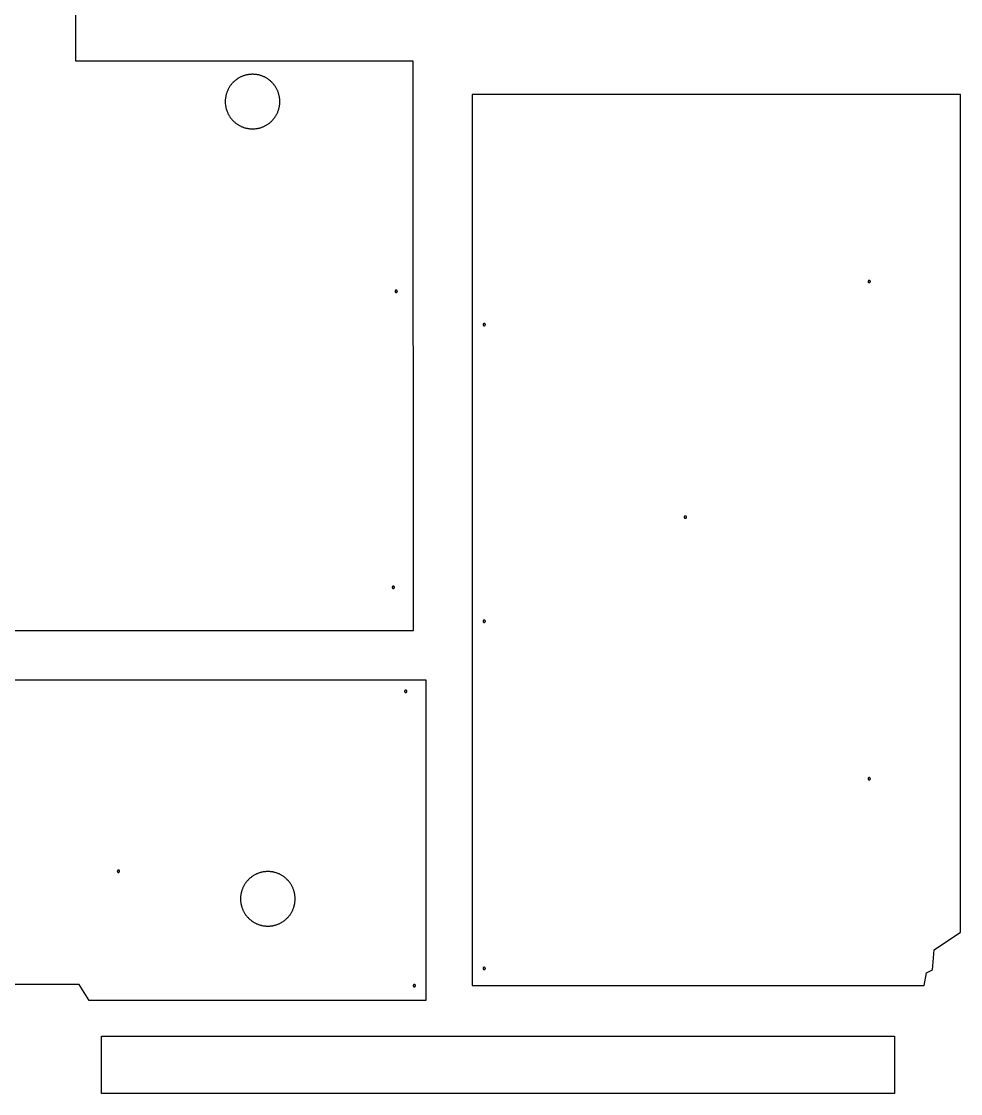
# Model space of a CAD drawing. Extents: x 0 to 5593, y -8541 to 1390.
# Drawn here: x 3959 to 5593, y -4814 to -2949 of the extents above; entities that cross this region are included whole.
import ezdxf

# ---------------------------------------------------------------- set-up
doc = ezdxf.new("R2010")
doc.units = 0
doc.layers.add('Default Layer', color=1, linetype='CONTINUOUS')

msp = doc.modelspace()

# ---------------------------------------------------------------- linework, layer by layer
at = {"layer": 'Default Layer'}
msp.add_lwpolyline([(2295.9, -2789.6), (2205.7, -2952.3, 0.127304), (2203.2, -2962), (2203.2, -2962), (2203.2, -3482.4), (2203.2, -4008), (2690.8, -4008), (3178.3, -4008), (3665.9, -4008), (4153.4, -4008), (4641, -4008), (4640.6, -3017.9), (4345.7, -3017.6), (4053.5, -3017.6), (4053.5, -2808.7)], format="xyb", dxfattribs=at)
for points in [[(4408.6, -3088), (4408.6, -3086.8), (4408.5, -3085.6), (4408.4, -3084.3), (4408.3, -3083.1), (4408.2, -3082), (4408, -3080.8), (4407.8, -3079.6), (4407.6, -3078.4), (4407.4, -3077.3), (4407.1, -3076.1), (4406.8, -3075), (4406.4, -3073.9), (4406.1, -3072.8), (4405.7, -3071.7), (4405.3, -3070.6), (4404.8, -3069.5), (4404.4, -3068.5), (4403.9, -3067.4), (4403.4, -3066.4), (4402.8, -3065.4), (4402.3, -3064.4), (4401.7, -3063.4), (4401.1, -3062.4), (4400.5, -3061.4), (4399.8, -3060.5), (4399.1, -3059.6), (4398.4, -3058.7), (4397.7, -3057.8), (4397, -3056.9), (4396.2, -3056.1), (4395.5, -3055.2), (4394.7, -3054.4), (4393.9, -3053.6), (4393, -3052.8), (4392.2, -3052.1), (4391.3, -3051.3), (4390.4, -3050.6), (4389.5, -3049.9), (4388.6, -3049.3), (4387.6, -3048.6), (4386.7, -3048), (4385.7, -3047.4), (4384.7, -3046.8), (4383.7, -3046.2), (4382.7, -3045.7), (4381.7, -3045.2), (4380.6, -3044.7), (4379.6, -3044.2), (4378.5, -3043.8), (4377.4, -3043.4), (4376.3, -3043), (4375.2, -3042.6), (4374.1, -3042.3), (4372.9, -3042), (4371.8, -3041.7), (4370.7, -3041.5), (4369.5, -3041.2), (4368.3, -3041), (4367.1, -3040.9), (4365.9, -3040.7), (4364.7, -3040.6), (4363.5, -3040.6), (4362.3, -3040.5), (4361.1, -3040.5), (4359.9, -3040.5), (4358.6, -3040.6), (4357.4, -3040.6), (4356.2, -3040.7), (4355, -3040.9), (4353.8, -3041), (4352.7, -3041.2), (4351.5, -3041.5), (4350.4, -3041.7), (4349.2, -3042), (4348.1, -3042.3), (4347, -3042.6), (4345.8, -3043), (4344.7, -3043.4), (4343.7, -3043.8), (4342.6, -3044.2), (4341.5, -3044.7), (4340.5, -3045.2), (4339.5, -3045.7), (4338.4, -3046.2), (4337.4, -3046.8), (4336.4, -3047.4), (4335.5, -3048), (4334.5, -3048.6), (4333.6, -3049.3), (4332.7, -3049.9), (4331.8, -3050.6), (4330.9, -3051.3), (4330, -3052.1), (4329.1, -3052.8), (4328.3, -3053.6), (4327.5, -3054.4), (4326.7, -3055.2), (4325.9, -3056.1), (4325.2, -3056.9), (4324.4, -3057.8), (4323.7, -3058.7), (4323, -3059.6), (4322.3, -3060.5), (4321.7, -3061.4), (4321.1, -3062.4), (4320.5, -3063.4), (4319.9, -3064.4), (4319.3, -3065.4), (4318.8, -3066.4), (4318.3, -3067.4), (4317.8, -3068.5), (4317.3, -3069.5), (4316.9, -3070.6), (4316.5, -3071.7), (4316.1, -3072.8), (4315.7, -3073.9), (4315.4, -3075), (4315.1, -3076.1), (4314.8, -3077.3), (4314.5, -3078.4), (4314.3, -3079.6), (4314.1, -3080.8), (4314, -3082), (4313.8, -3083.1), (4313.7, -3084.3), (4313.6, -3085.6), (4313.6, -3086.8), (4313.6, -3088), (4313.6, -3089.2), (4313.6, -3090.4), (4313.7, -3091.7), (4313.8, -3092.9), (4314, -3094.1), (4314.1, -3095.2), (4314.3, -3096.4), (4314.5, -3097.6), (4314.8, -3098.7), (4315.1, -3099.9), (4315.4, -3101), (4315.7, -3102.1), (4316.1, -3103.2), (4316.5, -3104.3), (4316.9, -3105.4), (4317.3, -3106.5), (4317.8, -3107.5), (4318.3, -3108.6), (4318.8, -3109.6), (4319.3, -3110.6), (4319.9, -3111.6), (4320.5, -3112.6), (4321.1, -3113.6), (4321.7, -3114.6), (4322.3, -3115.5), (4323, -3116.4), (4323.7, -3117.3), (4324.4, -3118.2), (4325.2, -3119.1), (4325.9, -3119.9), (4326.7, -3120.8), (4327.5, -3121.6), (4328.3, -3122.4), (4329.1, -3123.2), (4330, -3123.9), (4330.9, -3124.7), (4331.8, -3125.4), (4332.7, -3126.1), (4333.6, -3126.7), (4334.5, -3127.4), (4335.5, -3128), (4336.4, -3128.6), (4337.4, -3129.2), (4338.4, -3129.8), (4339.5, -3130.3), (4340.5, -3130.8), (4341.5, -3131.3), (4342.6, -3131.8), (4343.7, -3132.2), (4344.7, -3132.6), (4345.8, -3133), (4347, -3133.4), (4348.1, -3133.7), (4349.2, -3134), (4350.4, -3134.3), (4351.5, -3134.5), (4352.7, -3134.8), (4353.8, -3135), (4355, -3135.1), (4356.2, -3135.3), (4357.4, -3135.4), (4358.6, -3135.4), (4359.9, -3135.5), (4361.1, -3135.5), (4362.3, -3135.5), (4363.5, -3135.4), (4364.7, -3135.4), (4365.9, -3135.3), (4367.1, -3135.1), (4368.3, -3135), (4369.5, -3134.8), (4370.7, -3134.5), (4371.8, -3134.3), (4372.9, -3134), (4374.1, -3133.7), (4375.2, -3133.4), (4376.3, -3133), (4377.4, -3132.6), (4378.5, -3132.2), (4379.6, -3131.8), (4380.6, -3131.3), (4381.7, -3130.8), (4382.7, -3130.3), (4383.7, -3129.8), (4384.7, -3129.2), (4385.7, -3128.6), (4386.7, -3128), (4387.6, -3127.4), (4388.6, -3126.7), (4389.5, -3126.1), (4390.4, -3125.4), (4391.3, -3124.7), (4392.2, -3123.9), (4393, -3123.2), (4393.9, -3122.4), (4394.7, -3121.6), (4395.5, -3120.8), (4396.2, -3119.9), (4397, -3119.1), (4397.7, -3118.2), (4398.4, -3117.3), (4399.1, -3116.4), (4399.8, -3115.5), (4400.5, -3114.6), (4401.1, -3113.6), (4401.7, -3112.6), (4402.3, -3111.6), (4402.8, -3110.6), (4403.4, -3109.6), (4403.9, -3108.6), (4404.4, -3107.5), (4404.8, -3106.5), (4405.3, -3105.4), (4405.7, -3104.3), (4406.1, -3103.2), (4406.4, -3102.1), (4406.8, -3101), (4407.1, -3099.9), (4407.4, -3098.7), (4407.6, -3097.6), (4407.8, -3096.4), (4408, -3095.2), (4408.2, -3094.1), (4408.3, -3092.9), (4408.4, -3091.7), (4408.5, -3090.4), (4408.6, -3089.2), (4408.6, -3088)], [(5593.2, -4532.8), (5593.2, -3075.8), (4743, -3075.8), (4743, -3577.5), (4743, -4079.3), (4743, -4581), (4743, -4626), (5136.4, -4626), (5529.8, -4626), (5534.2, -4603.5), (5544.2, -4598.2), (5547, -4563.4), (5593.2, -4532.8)], [(5434.2, -3403), (5434.4, -3403), (5434.6, -3403), (5434.8, -3403), (5435, -3402.9), (5435.2, -3402.8), (5435.3, -3402.7), (5435.5, -3402.6), (5435.6, -3402.5), (5435.8, -3402.3), (5435.9, -3402.2), (5436, -3402), (5436.1, -3401.8), (5436.1, -3401.6), (5436.2, -3401.5), (5436.2, -3401.3), (5436.2, -3401), (5436.2, -3400.8), (5436.2, -3400.6), (5436.1, -3400.5), (5436.1, -3400.3), (5436, -3400.1), (5435.9, -3399.9), (5435.8, -3399.8), (5435.6, -3399.6), (5435.5, -3399.5), (5435.3, -3399.4), (5435.2, -3399.3), (5435, -3399.2), (5434.8, -3399.1), (5434.6, -3399.1), (5434.4, -3399.1), (5434.2, -3399), (5434, -3399.1), (5433.8, -3399.1), (5433.6, -3399.1), (5433.4, -3399.2), (5433.3, -3399.3), (5433.1, -3399.4), (5432.9, -3399.5), (5432.8, -3399.6), (5432.7, -3399.8), (5432.5, -3399.9), (5432.4, -3400.1), (5432.4, -3400.3), (5432.3, -3400.5), (5432.2, -3400.6), (5432.2, -3400.8), (5432.2, -3401), (5432.2, -3401.3), (5432.2, -3401.5), (5432.3, -3401.6), (5432.4, -3401.8), (5432.4, -3402), (5432.5, -3402.2), (5432.7, -3402.3), (5432.8, -3402.5), (5432.9, -3402.6), (5433.1, -3402.7), (5433.3, -3402.8), (5433.4, -3402.9), (5433.6, -3403), (5433.8, -3403), (5434, -3403), (5434.2, -3403)], [(4609.1, -3418), (4609.1, -3418.2), (4609.1, -3418.4), (4609.2, -3418.6), (4609.2, -3418.8), (4609.3, -3419), (4609.4, -3419.1), (4609.5, -3419.3), (4609.7, -3419.4), (4609.8, -3419.5), (4610, -3419.7), (4610.1, -3419.8), (4610.3, -3419.8), (4610.5, -3419.9), (4610.7, -3420), (4610.9, -3420), (4611.1, -3420), (4611.3, -3420), (4611.5, -3420), (4611.7, -3419.9), (4611.9, -3419.8), (4612, -3419.8), (4612.2, -3419.7), (4612.4, -3419.5), (4612.5, -3419.4), (4612.6, -3419.3), (4612.7, -3419.1), (4612.8, -3419), (4612.9, -3418.8), (4613, -3418.6), (4613, -3418.4), (4613.1, -3418.2), (4613.1, -3418), (4613.1, -3417.8), (4613, -3417.6), (4613, -3417.4), (4612.9, -3417.2), (4612.8, -3417), (4612.7, -3416.9), (4612.6, -3416.7), (4612.5, -3416.6), (4612.4, -3416.5), (4612.2, -3416.3), (4612, -3416.2), (4611.9, -3416.2), (4611.7, -3416.1), (4611.5, -3416), (4611.3, -3416), (4611.1, -3416), (4610.9, -3416), (4610.7, -3416), (4610.5, -3416.1), (4610.3, -3416.2), (4610.1, -3416.2), (4610, -3416.3), (4609.8, -3416.5), (4609.7, -3416.6), (4609.5, -3416.7), (4609.4, -3416.9), (4609.3, -3417), (4609.2, -3417.2), (4609.2, -3417.4), (4609.1, -3417.6), (4609.1, -3417.8), (4609.1, -3418)], [(4764.2, -3478), (4764.4, -3478), (4764.6, -3478), (4764.8, -3478), (4765, -3477.9), (4765.2, -3477.8), (4765.3, -3477.7), (4765.5, -3477.6), (4765.6, -3477.5), (4765.8, -3477.3), (4765.9, -3477.2), (4766, -3477), (4766.1, -3476.8), (4766.1, -3476.6), (4766.2, -3476.5), (4766.2, -3476.3), (4766.2, -3476), (4766.2, -3475.8), (4766.2, -3475.6), (4766.1, -3475.5), (4766.1, -3475.3), (4766, -3475.1), (4765.9, -3474.9), (4765.8, -3474.8), (4765.6, -3474.6), (4765.5, -3474.5), (4765.3, -3474.4), (4765.2, -3474.3), (4765, -3474.2), (4764.8, -3474.1), (4764.6, -3474.1), (4764.4, -3474.1), (4764.2, -3474), (4764, -3474.1), (4763.8, -3474.1), (4763.6, -3474.1), (4763.4, -3474.2), (4763.3, -3474.3), (4763.1, -3474.4), (4762.9, -3474.5), (4762.8, -3474.6), (4762.7, -3474.8), (4762.5, -3474.9), (4762.4, -3475.1), (4762.4, -3475.3), (4762.3, -3475.5), (4762.2, -3475.6), (4762.2, -3475.8), (4762.2, -3476), (4762.2, -3476.3), (4762.2, -3476.5), (4762.3, -3476.6), (4762.4, -3476.8), (4762.4, -3477), (4762.5, -3477.2), (4762.7, -3477.3), (4762.8, -3477.5), (4762.9, -3477.6), (4763.1, -3477.7), (4763.3, -3477.8), (4763.4, -3477.9), (4763.6, -3478), (4763.8, -3478), (4764, -3478), (4764.2, -3478)], [(5114.2, -3813), (5114.4, -3813), (5114.6, -3813), (5114.8, -3813), (5115, -3812.9), (5115.2, -3812.8), (5115.3, -3812.7), (5115.5, -3812.6), (5115.6, -3812.5), (5115.8, -3812.3), (5115.9, -3812.2), (5116, -3812), (5116.1, -3811.8), (5116.1, -3811.6), (5116.2, -3811.5), (5116.2, -3811.3), (5116.2, -3811), (5116.2, -3810.8), (5116.2, -3810.6), (5116.1, -3810.5), (5116.1, -3810.3), (5116, -3810.1), (5115.9, -3809.9), (5115.8, -3809.8), (5115.6, -3809.6), (5115.5, -3809.5), (5115.3, -3809.4), (5115.2, -3809.3), (5115, -3809.2), (5114.8, -3809.1), (5114.6, -3809.1), (5114.4, -3809.1), (5114.2, -3809), (5114, -3809.1), (5113.8, -3809.1), (5113.6, -3809.1), (5113.4, -3809.2), (5113.3, -3809.3), (5113.1, -3809.4), (5112.9, -3809.5), (5112.8, -3809.6), (5112.7, -3809.8), (5112.5, -3809.9), (5112.4, -3810.1), (5112.4, -3810.3), (5112.3, -3810.5), (5112.2, -3810.6), (5112.2, -3810.8), (5112.2, -3811), (5112.2, -3811.3), (5112.2, -3811.5), (5112.3, -3811.6), (5112.4, -3811.8), (5112.4, -3812), (5112.5, -3812.2), (5112.7, -3812.3), (5112.8, -3812.5), (5112.9, -3812.6), (5113.1, -3812.7), (5113.3, -3812.8), (5113.4, -3812.9), (5113.6, -3813), (5113.8, -3813), (5114, -3813), (5114.2, -3813)], [(4604.1, -3933), (4604.1, -3933.2), (4604.1, -3933.4), (4604.2, -3933.6), (4604.2, -3933.8), (4604.3, -3934), (4604.4, -3934.1), (4604.5, -3934.3), (4604.7, -3934.4), (4604.8, -3934.5), (4605, -3934.7), (4605.1, -3934.8), (4605.3, -3934.8), (4605.5, -3934.9), (4605.7, -3935), (4605.9, -3935), (4606.1, -3935), (4606.3, -3935), (4606.5, -3935), (4606.7, -3934.9), (4606.9, -3934.8), (4607, -3934.8), (4607.2, -3934.7), (4607.4, -3934.5), (4607.5, -3934.4), (4607.6, -3934.3), (4607.7, -3934.1), (4607.8, -3934), (4607.9, -3933.8), (4608, -3933.6), (4608, -3933.4), (4608.1, -3933.2), (4608.1, -3933), (4608.1, -3932.8), (4608, -3932.6), (4608, -3932.4), (4607.9, -3932.2), (4607.8, -3932), (4607.7, -3931.9), (4607.6, -3931.7), (4607.5, -3931.6), (4607.4, -3931.5), (4607.2, -3931.3), (4607, -3931.2), (4606.9, -3931.2), (4606.7, -3931.1), (4606.5, -3931), (4606.3, -3931), (4606.1, -3931), (4605.9, -3931), (4605.7, -3931), (4605.5, -3931.1), (4605.3, -3931.2), (4605.1, -3931.2), (4605, -3931.3), (4604.8, -3931.5), (4604.7, -3931.6), (4604.5, -3931.7), (4604.4, -3931.9), (4604.3, -3932), (4604.2, -3932.2), (4604.2, -3932.4), (4604.1, -3932.6), (4604.1, -3932.8), (4604.1, -3933)], [(4764.2, -3994), (4764.4, -3994), (4764.6, -3994), (4764.8, -3994), (4765, -3993.9), (4765.2, -3993.8), (4765.3, -3993.7), (4765.5, -3993.6), (4765.6, -3993.5), (4765.8, -3993.3), (4765.9, -3993.2), (4766, -3993), (4766.1, -3992.8), (4766.1, -3992.6), (4766.2, -3992.5), (4766.2, -3992.3), (4766.2, -3992), (4766.2, -3991.8), (4766.2, -3991.6), (4766.1, -3991.5), (4766.1, -3991.3), (4766, -3991.1), (4765.9, -3990.9), (4765.8, -3990.8), (4765.6, -3990.6), (4765.5, -3990.5), (4765.3, -3990.4), (4765.2, -3990.3), (4765, -3990.2), (4764.8, -3990.1), (4764.6, -3990.1), (4764.4, -3990.1), (4764.2, -3990), (4764, -3990.1), (4763.8, -3990.1), (4763.6, -3990.1), (4763.4, -3990.2), (4763.3, -3990.3), (4763.1, -3990.4), (4762.9, -3990.5), (4762.8, -3990.6), (4762.7, -3990.8), (4762.5, -3990.9), (4762.4, -3991.1), (4762.4, -3991.3), (4762.3, -3991.5), (4762.2, -3991.6), (4762.2, -3991.8), (4762.2, -3992), (4762.2, -3992.3), (4762.2, -3992.5), (4762.3, -3992.6), (4762.4, -3992.8), (4762.4, -3993), (4762.5, -3993.2), (4762.7, -3993.3), (4762.8, -3993.5), (4762.9, -3993.6), (4763.1, -3993.7), (4763.3, -3993.8), (4763.4, -3993.9), (4763.6, -3994), (4763.8, -3994), (4764, -3994), (4764.2, -3994)], [(4629.7, -4114), (4629.7, -4113.8), (4629.6, -4113.6), (4629.6, -4113.4), (4629.5, -4113.2), (4629.4, -4113), (4629.3, -4112.8), (4629.2, -4112.7), (4629.1, -4112.6), (4628.9, -4112.4), (4628.8, -4112.3), (4628.6, -4112.2), (4628.5, -4112.1), (4628.3, -4112.1), (4628.1, -4112), (4627.9, -4112), (4627.7, -4112), (4627.5, -4112), (4627.3, -4112), (4627.1, -4112.1), (4626.9, -4112.1), (4626.7, -4112.2), (4626.6, -4112.3), (4626.4, -4112.4), (4626.3, -4112.6), (4626.1, -4112.7), (4626, -4112.8), (4625.9, -4113), (4625.8, -4113.2), (4625.8, -4113.4), (4625.7, -4113.6), (4625.7, -4113.8), (4625.7, -4114), (4625.7, -4114.2), (4625.7, -4114.4), (4625.8, -4114.6), (4625.8, -4114.7), (4625.9, -4114.9), (4626, -4115.1), (4626.1, -4115.2), (4626.3, -4115.4), (4626.4, -4115.5), (4626.6, -4115.6), (4626.7, -4115.7), (4626.9, -4115.8), (4627.1, -4115.9), (4627.3, -4115.9), (4627.5, -4116), (4627.7, -4116), (4627.9, -4116), (4628.1, -4115.9), (4628.3, -4115.9), (4628.5, -4115.8), (4628.6, -4115.7), (4628.8, -4115.6), (4628.9, -4115.5), (4629.1, -4115.4), (4629.2, -4115.2), (4629.3, -4115.1), (4629.4, -4114.9), (4629.5, -4114.7), (4629.6, -4114.6), (4629.6, -4114.4), (4629.7, -4114.2), (4629.7, -4114)], [(5434.2, -4268), (5434.4, -4268), (5434.6, -4268), (5434.8, -4268), (5435, -4267.9), (5435.2, -4267.8), (5435.3, -4267.7), (5435.5, -4267.6), (5435.6, -4267.5), (5435.8, -4267.3), (5435.9, -4267.2), (5436, -4267), (5436.1, -4266.8), (5436.1, -4266.6), (5436.2, -4266.5), (5436.2, -4266.3), (5436.2, -4266), (5436.2, -4265.8), (5436.2, -4265.6), (5436.1, -4265.5), (5436.1, -4265.3), (5436, -4265.1), (5435.9, -4264.9), (5435.8, -4264.8), (5435.6, -4264.6), (5435.5, -4264.5), (5435.3, -4264.4), (5435.2, -4264.3), (5435, -4264.2), (5434.8, -4264.1), (5434.6, -4264.1), (5434.4, -4264.1), (5434.2, -4264), (5434, -4264.1), (5433.8, -4264.1), (5433.6, -4264.1), (5433.4, -4264.2), (5433.3, -4264.3), (5433.1, -4264.4), (5432.9, -4264.5), (5432.8, -4264.6), (5432.7, -4264.8), (5432.5, -4264.9), (5432.4, -4265.1), (5432.4, -4265.3), (5432.3, -4265.5), (5432.2, -4265.6), (5432.2, -4265.8), (5432.2, -4266), (5432.2, -4266.3), (5432.2, -4266.5), (5432.3, -4266.6), (5432.4, -4266.8), (5432.4, -4267), (5432.5, -4267.2), (5432.7, -4267.3), (5432.8, -4267.5), (5432.9, -4267.6), (5433.1, -4267.7), (5433.3, -4267.8), (5433.4, -4267.9), (5433.6, -4268), (5433.8, -4268), (5434, -4268), (5434.2, -4268)], [(4129.7, -4427), (4129.7, -4426.8), (4129.6, -4426.6), (4129.6, -4426.4), (4129.5, -4426.2), (4129.4, -4426), (4129.3, -4425.8), (4129.2, -4425.7), (4129.1, -4425.6), (4128.9, -4425.4), (4128.8, -4425.3), (4128.6, -4425.2), (4128.5, -4425.1), (4128.3, -4425.1), (4128.1, -4425), (4127.9, -4425), (4127.7, -4425), (4127.5, -4425), (4127.3, -4425), (4127.1, -4425.1), (4126.9, -4425.1), (4126.7, -4425.2), (4126.6, -4425.3), (4126.4, -4425.4), (4126.3, -4425.6), (4126.1, -4425.7), (4126, -4425.8), (4125.9, -4426), (4125.8, -4426.2), (4125.8, -4426.4), (4125.7, -4426.6), (4125.7, -4426.8), (4125.7, -4427), (4125.7, -4427.2), (4125.7, -4427.4), (4125.8, -4427.6), (4125.8, -4427.7), (4125.9, -4427.9), (4126, -4428.1), (4126.1, -4428.2), (4126.3, -4428.4), (4126.4, -4428.5), (4126.6, -4428.6), (4126.7, -4428.7), (4126.9, -4428.8), (4127.1, -4428.9), (4127.3, -4428.9), (4127.5, -4429), (4127.7, -4429), (4127.9, -4429), (4128.1, -4428.9), (4128.3, -4428.9), (4128.5, -4428.8), (4128.6, -4428.7), (4128.8, -4428.6), (4128.9, -4428.5), (4129.1, -4428.4), (4129.2, -4428.2), (4129.3, -4428.1), (4129.4, -4427.9), (4129.5, -4427.7), (4129.6, -4427.6), (4129.6, -4427.4), (4129.7, -4427.2), (4129.7, -4427)], [(4435.2, -4475), (4435.2, -4473.7), (4435.1, -4472.5), (4435, -4471.3), (4434.9, -4470.1), (4434.8, -4468.9), (4434.6, -4467.7), (4434.4, -4466.6), (4434.2, -4465.4), (4434, -4464.2), (4433.7, -4463.1), (4433.4, -4462), (4433, -4460.8), (4432.7, -4459.7), (4432.3, -4458.6), (4431.9, -4457.6), (4431.4, -4456.5), (4431, -4455.4), (4430.5, -4454.4), (4430, -4453.3), (4429.4, -4452.3), (4428.9, -4451.3), (4428.3, -4450.3), (4427.7, -4449.4), (4427.1, -4448.4), (4426.4, -4447.5), (4425.7, -4446.5), (4425, -4445.6), (4424.3, -4444.8), (4423.6, -4443.9), (4422.8, -4443), (4422.1, -4442.2), (4421.3, -4441.4), (4420.4, -4440.6), (4419.6, -4439.8), (4418.8, -4439.1), (4417.9, -4438.3), (4417, -4437.6), (4416.1, -4436.9), (4415.2, -4436.2), (4414.2, -4435.6), (4413.3, -4435), (4412.3, -4434.3), (4411.3, -4433.8), (4410.3, -4433.2), (4409.3, -4432.7), (4408.3, -4432.2), (4407.2, -4431.7), (4406.2, -4431.2), (4405.1, -4430.8), (4404, -4430.3), (4402.9, -4430), (4401.8, -4429.6), (4400.7, -4429.3), (4399.5, -4429), (4398.4, -4428.7), (4397.2, -4428.4), (4396.1, -4428.2), (4394.9, -4428), (4393.7, -4427.8), (4392.5, -4427.7), (4391.3, -4427.6), (4390.1, -4427.5), (4388.9, -4427.5), (4387.7, -4427.5), (4386.5, -4427.5), (4385.2, -4427.5), (4384, -4427.6), (4382.8, -4427.7), (4381.6, -4427.8), (4380.4, -4428), (4379.3, -4428.2), (4378.1, -4428.4), (4376.9, -4428.7), (4375.8, -4429), (4374.7, -4429.3), (4373.6, -4429.6), (4372.4, -4430), (4371.3, -4430.3), (4370.3, -4430.8), (4369.2, -4431.2), (4368.1, -4431.7), (4367.1, -4432.2), (4366.1, -4432.7), (4365, -4433.2), (4364, -4433.8), (4363, -4434.3), (4362.1, -4435), (4361.1, -4435.6), (4360.2, -4436.2), (4359.3, -4436.9), (4358.4, -4437.6), (4357.5, -4438.3), (4356.6, -4439.1), (4355.7, -4439.8), (4354.9, -4440.6), (4354.1, -4441.4), (4353.3, -4442.2), (4352.5, -4443), (4351.8, -4443.9), (4351, -4444.8), (4350.3, -4445.6), (4349.6, -4446.5), (4348.9, -4447.5), (4348.3, -4448.4), (4347.7, -4449.4), (4347.1, -4450.3), (4346.5, -4451.3), (4345.9, -4452.3), (4345.4, -4453.3), (4344.9, -4454.4), (4344.4, -4455.4), (4343.9, -4456.5), (4343.5, -4457.6), (4343.1, -4458.6), (4342.7, -4459.7), (4342.3, -4460.8), (4342, -4462), (4341.7, -4463.1), (4341.4, -4464.2), (4341.1, -4465.4), (4340.9, -4466.6), (4340.7, -4467.7), (4340.6, -4468.9), (4340.4, -4470.1), (4340.3, -4471.3), (4340.2, -4472.5), (4340.2, -4473.7), (4340.2, -4475), (4340.2, -4476.2), (4340.2, -4477.4), (4340.3, -4478.6), (4340.4, -4479.8), (4340.6, -4481), (4340.7, -4482.2), (4340.9, -4483.4), (4341.1, -4484.5), (4341.4, -4485.7), (4341.7, -4486.8), (4342, -4488), (4342.3, -4489.1), (4342.7, -4490.2), (4343.1, -4491.3), (4343.5, -4492.4), (4343.9, -4493.5), (4344.4, -4494.5), (4344.9, -4495.6), (4345.4, -4496.6), (4345.9, -4497.6), (4346.5, -4498.6), (4347.1, -4499.6), (4347.7, -4500.6), (4348.3, -4501.5), (4348.9, -4502.5), (4349.6, -4503.4), (4350.3, -4504.3), (4351, -4505.2), (4351.8, -4506.1), (4352.5, -4506.9), (4353.3, -4507.7), (4354.1, -4508.6), (4354.9, -4509.4), (4355.7, -4510.1), (4356.6, -4510.9), (4357.5, -4511.6), (4358.4, -4512.3), (4359.3, -4513), (4360.2, -4513.7), (4361.1, -4514.4), (4362.1, -4515), (4363, -4515.6), (4364, -4516.2), (4365, -4516.7), (4366.1, -4517.3), (4367.1, -4517.8), (4368.1, -4518.3), (4369.2, -4518.7), (4370.3, -4519.2), (4371.3, -4519.6), (4372.4, -4520), (4373.6, -4520.3), (4374.7, -4520.7), (4375.8, -4521), (4376.9, -4521.3), (4378.1, -4521.5), (4379.3, -4521.7), (4380.4, -4521.9), (4381.6, -4522.1), (4382.8, -4522.2), (4384, -4522.3), (4385.2, -4522.4), (4386.5, -4522.5), (4387.7, -4522.5), (4388.9, -4522.5), (4390.1, -4522.4), (4391.3, -4522.3), (4392.5, -4522.2), (4393.7, -4522.1), (4394.9, -4521.9), (4396.1, -4521.7), (4397.2, -4521.5), (4398.4, -4521.3), (4399.5, -4521), (4400.7, -4520.7), (4401.8, -4520.3), (4402.9, -4520), (4404, -4519.6), (4405.1, -4519.2), (4406.2, -4518.7), (4407.2, -4518.3), (4408.3, -4517.8), (4409.3, -4517.3), (4410.3, -4516.7), (4411.3, -4516.2), (4412.3, -4515.6), (4413.3, -4515), (4414.2, -4514.4), (4415.2, -4513.7), (4416.1, -4513), (4417, -4512.3), (4417.9, -4511.6), (4418.8, -4510.9), (4419.6, -4510.1), (4420.4, -4509.4), (4421.3, -4508.6), (4422.1, -4507.7), (4422.8, -4506.9), (4423.6, -4506.1), (4424.3, -4505.2), (4425, -4504.3), (4425.7, -4503.4), (4426.4, -4502.5), (4427.1, -4501.5), (4427.7, -4500.6), (4428.3, -4499.6), (4428.9, -4498.6), (4429.4, -4497.6), (4430, -4496.6), (4430.5, -4495.6), (4431, -4494.5), (4431.4, -4493.5), (4431.9, -4492.4), (4432.3, -4491.3), (4432.7, -4490.2), (4433, -4489.1), (4433.4, -4488), (4433.7, -4486.8), (4434, -4485.7), (4434.2, -4484.5), (4434.4, -4483.4), (4434.6, -4482.2), (4434.8, -4481), (4434.9, -4479.8), (4435, -4478.6), (4435.1, -4477.4), (4435.2, -4476.2), (4435.2, -4475)], [(4764.2, -4598), (4764.4, -4598), (4764.6, -4598), (4764.8, -4598), (4765, -4597.9), (4765.2, -4597.8), (4765.3, -4597.7), (4765.5, -4597.6), (4765.6, -4597.5), (4765.8, -4597.3), (4765.9, -4597.2), (4766, -4597), (4766.1, -4596.8), (4766.1, -4596.6), (4766.2, -4596.5), (4766.2, -4596.3), (4766.2, -4596), (4766.2, -4595.8), (4766.2, -4595.6), (4766.1, -4595.5), (4766.1, -4595.3), (4766, -4595.1), (4765.9, -4594.9), (4765.8, -4594.8), (4765.6, -4594.6), (4765.5, -4594.5), (4765.3, -4594.4), (4765.2, -4594.3), (4765, -4594.2), (4764.8, -4594.1), (4764.6, -4594.1), (4764.4, -4594.1), (4764.2, -4594), (4764, -4594.1), (4763.8, -4594.1), (4763.6, -4594.1), (4763.4, -4594.2), (4763.3, -4594.3), (4763.1, -4594.4), (4762.9, -4594.5), (4762.8, -4594.6), (4762.7, -4594.8), (4762.5, -4594.9), (4762.4, -4595.1), (4762.4, -4595.3), (4762.3, -4595.5), (4762.2, -4595.6), (4762.2, -4595.8), (4762.2, -4596), (4762.2, -4596.3), (4762.2, -4596.5), (4762.3, -4596.6), (4762.4, -4596.8), (4762.4, -4597), (4762.5, -4597.2), (4762.7, -4597.3), (4762.8, -4597.5), (4762.9, -4597.6), (4763.1, -4597.7), (4763.3, -4597.8), (4763.4, -4597.9), (4763.6, -4598), (4763.8, -4598), (4764, -4598), (4764.2, -4598)], [(4644.7, -4626), (4644.7, -4625.8), (4644.6, -4625.6), (4644.6, -4625.4), (4644.5, -4625.2), (4644.4, -4625), (4644.3, -4624.8), (4644.2, -4624.7), (4644.1, -4624.6), (4643.9, -4624.4), (4643.8, -4624.3), (4643.6, -4624.2), (4643.5, -4624.1), (4643.3, -4624.1), (4643.1, -4624), (4642.9, -4624), (4642.7, -4624), (4642.5, -4624), (4642.3, -4624), (4642.1, -4624.1), (4641.9, -4624.1), (4641.7, -4624.2), (4641.6, -4624.3), (4641.4, -4624.4), (4641.3, -4624.6), (4641.1, -4624.7), (4641, -4624.8), (4640.9, -4625), (4640.8, -4625.2), (4640.8, -4625.4), (4640.7, -4625.6), (4640.7, -4625.8), (4640.7, -4626), (4640.7, -4626.2), (4640.7, -4626.4), (4640.8, -4626.6), (4640.8, -4626.7), (4640.9, -4626.9), (4641, -4627.1), (4641.1, -4627.2), (4641.3, -4627.4), (4641.4, -4627.5), (4641.6, -4627.6), (4641.7, -4627.7), (4641.9, -4627.8), (4642.1, -4627.9), (4642.3, -4627.9), (4642.5, -4628), (4642.7, -4628), (4642.9, -4628), (4643.1, -4627.9), (4643.3, -4627.9), (4643.5, -4627.8), (4643.6, -4627.7), (4643.8, -4627.6), (4643.9, -4627.5), (4644.1, -4627.4), (4644.2, -4627.2), (4644.3, -4627.1), (4644.4, -4626.9), (4644.5, -4626.7), (4644.6, -4626.6), (4644.6, -4626.4), (4644.7, -4626.2), (4644.7, -4626)], [(4098, -4813.7), (4098, -4713.7), (5478, -4713.7), (5478, -4813.7), (4098, -4813.7)]]:
    msp.add_lwpolyline(points, close=True, dxfattribs=at)
msp.add_lwpolyline([(3687.2, -4094), (4174.9, -4094), (4662.7, -4094), (4662.7, -4651.9), (4369.8, -4651.9), (4076.9, -4651.9), (4059.4, -4624.2), (3927.5, -4624.2)], dxfattribs=at)

doc.saveas('drawing.dxf')
